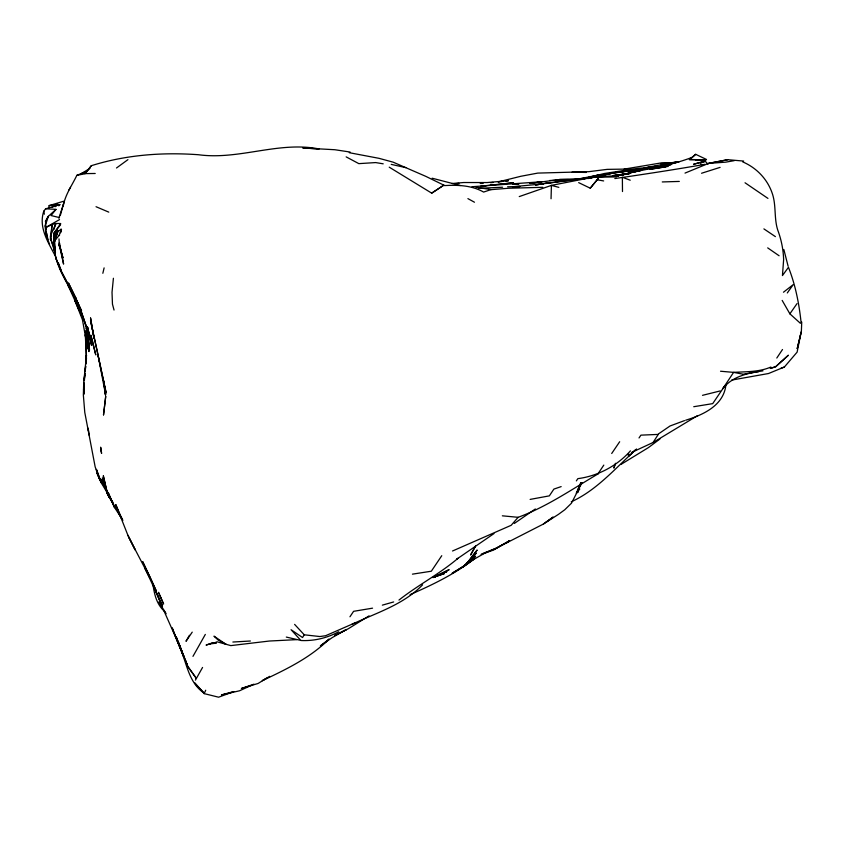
<?xml version="1.0" encoding="UTF-8"?>
<svg xmlns="http://www.w3.org/2000/svg" width="844" height="844" viewBox="0 0 844 844"><rect width="100%" height="100%" fill="white"/><g stroke="black" fill="none" stroke-linecap="round" stroke-linejoin="round"><path stroke-width="1.27" d="M83.957 391.289L83.725 382.501L86.478 355.218L85.898 363.722M60.578 229.241L60.525 232.775L61.38 230.38M83.683 386.077L83.936 394.454M83.725 382.501L83.356 395.045L84.769 412.368L95.15 466.795L99.043 478.316L101.438 482.715L97.134 473.442L101.438 482.715M551.048 198.751L551.417 185.385L592.942 177.251L616.352 176.923M86.352 363.374L86.204 339.404M83.83 387.006L83.978 384.59M84.263 379.758L84.811 373.628M54.86 241.532L55.482 232.406L61.538 229.357M55.324 254.244L54.427 240.899L58.13 230.623L55.609 239.327M84.379 380.56L84.811 375.401M83.619 386.731L83.967 383.018M84.189 380.549L84.875 373.122M85.17 371.55L85.687 366.444M85.94 363.891L86.447 358.774L85.318 334.688L85.782 338.381L82.448 319.749L74.968 300.77L81.541 315.118L67.942 285.166L75.348 298.491C66.064 280.482 52.476 262.178 54.427 240.899L59.66 234.906M113.412 278.267L112.02 292.309L112.463 304.156L114.035 310.043M53.816 229.684L55.915 223.481L50.387 236.109L50.545 239.791L52.085 224.472L55.915 223.481L60.736 223.554M50.461 239.601L52.085 224.472L45.903 227.437L59.534 219.588M85.086 371.149L85.634 366.201M54.427 240.899L55.071 255.12L54.164 244.296L55.482 232.406L53.647 233.661L54.417 248.052M63.216 206.305C64.988 195.038 72.014 185.406 76.846 175.341L86.478 171.406M801.367 331.47L797.211 348.593L801.367 331.47L801.737 322.039M58.806 205.82L60.093 204.522L45.618 208.816L43.804 211.158C38.096 227.933 48.857 243.209 56.063 257.536M59.586 243.726L59.133 246.142L59.386 242.734L63.595 264.098L59.312 244.929L59.017 238.915M800.618 334.53L797.126 352.117L784.403 367.003L768.494 373.533L731.727 380.074M48.688 207.656L49.163 205.588L63.479 201.294M102.841 273.287L104.118 267.886M60.283 215.568L64.302 201.083M725.914 384.727C723.878 405.436 703.147 414.9 685.676 420.217M58.869 218.206L63.469 204.1M614.833 465.181L613.873 468.103L615.466 463.272M580.777 482.968L577.665 491.113L571.43 503.246L564.763 509.765L558.433 514.376L543.336 524.082L496.061 548.252L484.551 553.231L486.06 552.43L471.448 560.711L462.385 567.358L475.552 556.333L462.385 567.358L474.17 558.981C454.779 574.057 432.497 584.85 410.068 594.64M59.038 235.349L61.422 229.294M580.777 482.726L577.096 491.989L581.949 482.789M195.439 680.116L202.56 667.446M76.846 175.341L85.054 173.748L91.342 165.698C125.946 154.832 162.491 152.11 198.53 154.737C239.031 160.265 278.784 140.948 319.116 148.966L302.817 147.974L334.846 149.726L350.07 152.036M475.277 546.311L470.593 555.025L475.573 546.131M205.704 690.234L204.164 693.62L218.596 697.197L233.693 691.669M189.436 635.279L185.996 641.292L192.232 632.135M192.97 656.358L205.324 634.414M45.386 221.445L48.361 216.307L56.063 209.333L45.618 208.816M68.934 189.911L70.474 187.379M577.444 490.079L581.917 482.694M631.502 452.5L653.087 442.488L658.647 433.795L670.052 425.977L684.495 420.618M354.997 622.904L325.636 635.711L319.887 636.545L304.262 634.804L302.532 637.526L291.074 629.708L300.812 640.417L286.295 637.072M630.426 450.865C617.143 465.835 598.006 476.016 577.866 478.643L576.357 480.89M349.954 616.774L353.594 611.32L372.563 608.165M597.974 473.822L603.808 465.107M776.796 358.035L782.504 349.511M639.024 437.962L640.923 435.145L658.236 434.407M441.76 555.7L431.326 571.219L412.442 574.152M611.71 453.481L619.675 441.739M724.954 385.571L712.716 403.622L693.747 406.713M55.44 251.491L50.661 238.768L54.723 251.828L53.647 233.661L60.061 224.462M800.418 323.336L789.879 313.831L797.031 303.608M787.294 292.952L793.244 284.607L783.475 292.224M53.647 233.661L60.631 224.641M85.054 173.748L91.342 165.698M389.232 167.175L431.706 193.149L443.828 185.152L425.798 176.354L393.146 162.164L378.977 158.324L349.226 152.69M590.241 188.201L598.153 178.59L590.241 188.201L578.678 182.631M598.501 473.642C572.221 489.098 546.901 506.748 518.121 517.319L511.169 525.306L452.532 550.995M691.964 157.733L695.688 154.325L706.534 159.474L705.173 160.318L695.393 159.759L699.054 159.97M55.873 209.512L51.062 215.536L59.502 217.604M577.159 491.82L579.775 489.024L576.99 491.408M636.555 448.987C615.909 467.639 597.014 490.142 571.251 501.8M704.529 160.349L703.041 161.7L693.684 164.232L703.041 161.7M628.78 456.214L635.342 449.926M422.559 584.85C403.242 604.863 376.297 612.818 351.874 624.36M690.044 159.01L695.688 154.325M55.082 206.727L57.972 204.406L49.163 205.588M659.945 438.996L648.456 447.573L621.173 464.305M535.328 508.974L514.302 523.459M116.504 167.988L127.929 159.653M481.091 554.35L493.487 550.088L509.312 540.877L496.061 548.252L482.219 553.769M506.748 542.724L509.597 540.677M545.92 522.257L553.052 517.14M543.336 524.082L552.957 517.214M369.06 615.867L348.445 628.664L334.509 635.574L346.441 629.55L332.219 637.6L320.351 645.913L329.118 639.066C310.276 657.845 286.032 669.45 262.284 680.665L266.504 678.165M493.972 533.587L456.804 559.118L458.007 558.285C439.576 573.973 417.959 585.082 398.969 600.063M576.273 493.065L578.383 491.63L576.41 492.97M431.706 193.149L443.828 185.152M269.679 676.339L258.106 683.461L241.395 688.482L253.917 684.189L239.527 690.793L221.487 694.918L233.672 691.563M455.855 571.114L464.822 565.427L476.174 553.189L464.822 565.427L452.162 573.203L455.855 571.114L455.169 571.536M89.949 168.315L80.454 174.212L86.784 171.374M697.671 415.564L653.087 442.488M435.346 576.631L449.145 569.637L432.93 577.591L446.856 571.652L433.194 577.359L444.408 573.572L433.679 577.222M762.944 370.864C748.322 372.985 732.413 376.224 722.865 388.609L733.605 372.373C746.075 371.603 759.21 372.12 770.878 367.034M52.064 207.223L57.972 204.406M685.022 173.094L708.443 163.441L727.813 159.695L743.68 161.077M213.785 643.181L217.024 641.788L230.813 645.607L269.394 641.029L296.75 639.636M338.687 631.776C327.029 638.064 314.168 641.145 300.928 640.512M780.985 368.258L784.403 367.003M519.25 196.589L551.417 185.385L558.823 187.368M561.165 486.608L553.886 489.098L549.349 495.861L530.137 499.405M213.448 642.632L206.073 645.101L213.363 642.664M770.277 368.48L775.678 366.718L788.275 355.313L775.678 366.718L770.867 368.184M691.922 157.417C667.847 166.732 642.147 169.38 617.333 175.847C590.663 176.385 564.235 181.165 537.786 184.403L549.845 182.726L545.973 183.454M701.554 173.252L720.09 167.376M382.343 605.148L393.642 601.951M679.03 161.816L658.731 167.091L650.766 168.325M675.611 162.175L658.731 167.091L662.508 166.078L616.605 172.239L588.141 178.4M702.514 395.33L720.175 390.941M654.838 168.431L670.98 164.601M655.588 168.251L670.906 164.612M648.16 168.6L613.841 172.946L587.825 178.601M616.721 175.868L630.067 173.189L615.498 176.048L627.514 173.537L616.247 175.942M616.152 176.111L627.514 173.537M701.754 162.417L705.573 161.573L708.053 164.179M471.996 186.735L541.985 181.724L529.863 183.486L559.498 179.54L586.401 178.379L570.196 180.173M615.329 176.09L630.51 173.073L612.934 175.963L630.531 173.294M727.813 159.695L708.538 163.346M758.745 371.592L744.303 374.029M540.804 184.425L543.388 183.939M549.845 182.726L545.667 183.475L590.663 177.694L575.144 179.508M734.28 160.645L725.745 162.153L708.918 163.377M616.88 175.868L629.571 173.664M614.822 178.569C644.964 174.149 674.968 169.602 705.004 164.306M535.623 185.342L538.229 184.91M576.188 179.424L599.483 174.824L586.622 177.989L604.167 173.537L637.062 168.462L648.751 167.471L655.271 166.426L644.162 167.945L674.588 162.196L678.46 162.111M668.353 166.352L649.764 169.306L665.874 166.827M613.841 172.946L609.505 173.579L617.112 172.482M85.856 173.6L95.214 173.484M501.98 181.481L498.087 181.945L520.822 176.28L537.765 173.094L588.764 171.68L607.152 169.37L624.138 169.117L661.654 162.839L672.984 163.293M480.711 186.176L513.542 182.768L505.841 183.612M633.876 170.161L616.764 172.429L635.11 170.013M630.563 173.263L613.461 175.52L627.714 173.706M617.85 172.081L616.605 172.239L634.72 170.172M538.24 184.319L512.783 186.735L519.904 186.535L507.592 186.788M505.883 181.006L508.478 180.7L487.083 182.547L463.683 182.526L451.941 183.538M209.618 643.93L216.465 643.17M498.15 184.456L501.99 184.034M482.283 186.134L486.207 185.722M490.132 185.311L494.056 184.899M490.596 182.684L493.086 182.441M456.277 183.623L458.893 183.37M678.513 162.196L660.852 163.662L665.747 163.609M581.284 179.382L583.879 179.171M581.147 179.392L583.658 179.192M232.87 642.031L250.383 641.007M549.613 180.521L568.582 179.73L555.753 180.162M478.717 188.339L502.634 187.22M579.227 179.361L584.196 179.15M542.787 187.305L508.521 188.254L490.733 189.689L483.633 192.073C471.722 185.311 458.049 184.857 444.682 185.585L443.712 185.3M662.266 181.945L679.304 181.428M624.138 169.117L630.626 168.99M480.247 183.454L483.106 183.422M689.253 159.674L705.922 159.79L689.759 159.516M572.021 172.165L586.274 172.45M720.523 371.233L733.605 372.373L743.997 374.377M502.349 515.821L518.121 517.319M518.543 184.298L512.171 183.623L518.691 184.33M475.953 187.305L491.197 189.573M383.208 163.82L375.664 162.575L358.827 163.641L346.167 156.868M597.183 179.793L603.66 180.943M391.236 164.38L405.806 167.629M432.16 178.211L460.36 185.532M630.236 180.215L622.366 177.272L622.492 191.546M96.037 206.717L108.77 212.129M700.478 163.725L702.746 164.759M467.903 198.614L474.465 202.222M742.731 161.89C756.266 167.671 767.091 178.77 772.017 192.696C776.744 205.525 773.473 219.524 778.516 232.227A93.811 91.627 28.2 0 1 783.633 259.593L782.451 275.566L788.465 267.305C795.428 284.934 799.099 303.629 801.083 322.419M745.041 182.779L767.945 198.403M763.894 228.893L775.393 236.626M767.692 247.872L779.107 255.764M294.609 624.381L304.262 634.804M102.894 484.192L101.269 482.388L96.406 469.369L100.921 482.325L108.644 494.985L102.419 482.662L108.391 494.774L101.755 479.54L107.589 493.508L102.377 477.894L107.673 494.552L112.6 501.958M204.164 693.62L194.69 682.933L204.132 693.103C190.132 683.83 187.22 666.739 181.819 652.127L175.594 636.692L183.538 656.379L182.03 652.38M164.802 611.615C156.551 604.589 154.22 593.976 152.88 583.731M112.569 501.79L107.673 494.552L103.337 475.932L107.673 494.552L115.238 507.582M114.541 507.455L108.085 492.368L114.626 507.624L122.918 520.326M158.799 601.983L166.152 613.715M782.177 300.411L789.879 313.831M122.137 518.807L115.037 506.168L121.758 518.828M67.9 283.953L61.169 271.304L55.915 258.275L61.116 270.808L67.942 284.006M127.898 535.275L135.135 549.792L127.898 535.275L115.755 504.543L121.863 518.786M113.56 504.248L107.958 493.128L114.626 507.624M128.826 537.428L149.578 577.18L144.989 568.339L162.491 606.045M75.665 297.457L68.427 282.93L81.573 310.887L75.105 297.141L81.425 312.122L86.985 328.253L75.116 296.55C82.501 313.641 88.989 331.47 89.464 350.281L87.122 329.192L88.947 351.6L87.744 331.587M162.491 606.003L156.151 592.098L162.417 607.458M182.156 652.771L183.665 656.136M172.271 628.168L183.76 656.358M55.504 252.799L54.005 249.297L55.387 252.672M163.652 610.149L175.784 637.558L172.25 627.978M176.217 638.623L182.304 653.119M178.379 642.147L181.84 651.515L176.343 637.188L186.967 664.344L178.801 643.255M58.32 262.716L61.011 269.985M49.553 244.222C46.262 235.771 42.516 225.074 48.361 216.307L45.724 224.325L45.977 227.88M59.418 245.351L63.005 257.979L59.312 244.929M87.417 327.05L91.574 345.481L87.312 326.617L91.859 344.774L87.47 327.272M783.854 249.539L788.117 266.219M98.431 356.548L90.53 320.667L106.196 393.093L98.168 355.788L105.553 394.602L103.664 380.929L105.532 395.214L105.268 391.521M46.019 229.304L45.312 225.485L46.504 234.991L46.325 232.617M46.715 233.134L47.876 239.506M43.804 211.158L44.331 214.197M85.286 330.7L85.708 333.169M89.232 435.346L88.061 428.119L88.578 431.326M54.164 244.296L55.282 252.546M104.909 386.605L105.089 389.063M105.711 396.427L103.517 414.889L105.711 396.427M628.727 454.072L627.894 454.716L628.727 454.072M477.018 550.183L466.985 563.317L477.018 550.183M637.526 171.121L631.523 172.535L641.545 170.266L637.526 171.121M596.803 176.881L595.811 177.071L596.887 176.892M568.571 179.582L559.498 179.54L568.497 179.614M225.918 644.257L217.942 639.868L213.986 636.154L225.918 644.257M109.963 497.865L108.443 495.955L109.963 497.886M196.293 678.302L187.621 666.433L184.984 659.417L187.938 666.549L196.293 678.302M150.285 577.56L142.647 561.629L156.383 591.18L150.285 577.56M160.771 597.468L158.45 592.309L163.599 604.03L160.771 597.468M92.196 339.689L90.709 335.1L95.773 354.902L92.196 339.689M93.874 337.895L90.561 318.03L93.874 337.895M86.89 331.112L86.373 328.042L87.692 348.888L86.89 331.112M101.259 451.192L100.626 447.183L101.586 453.418L101.259 451.192M83.999 393.315L83.567 389.559L83.967 393.409"/></g></svg>
